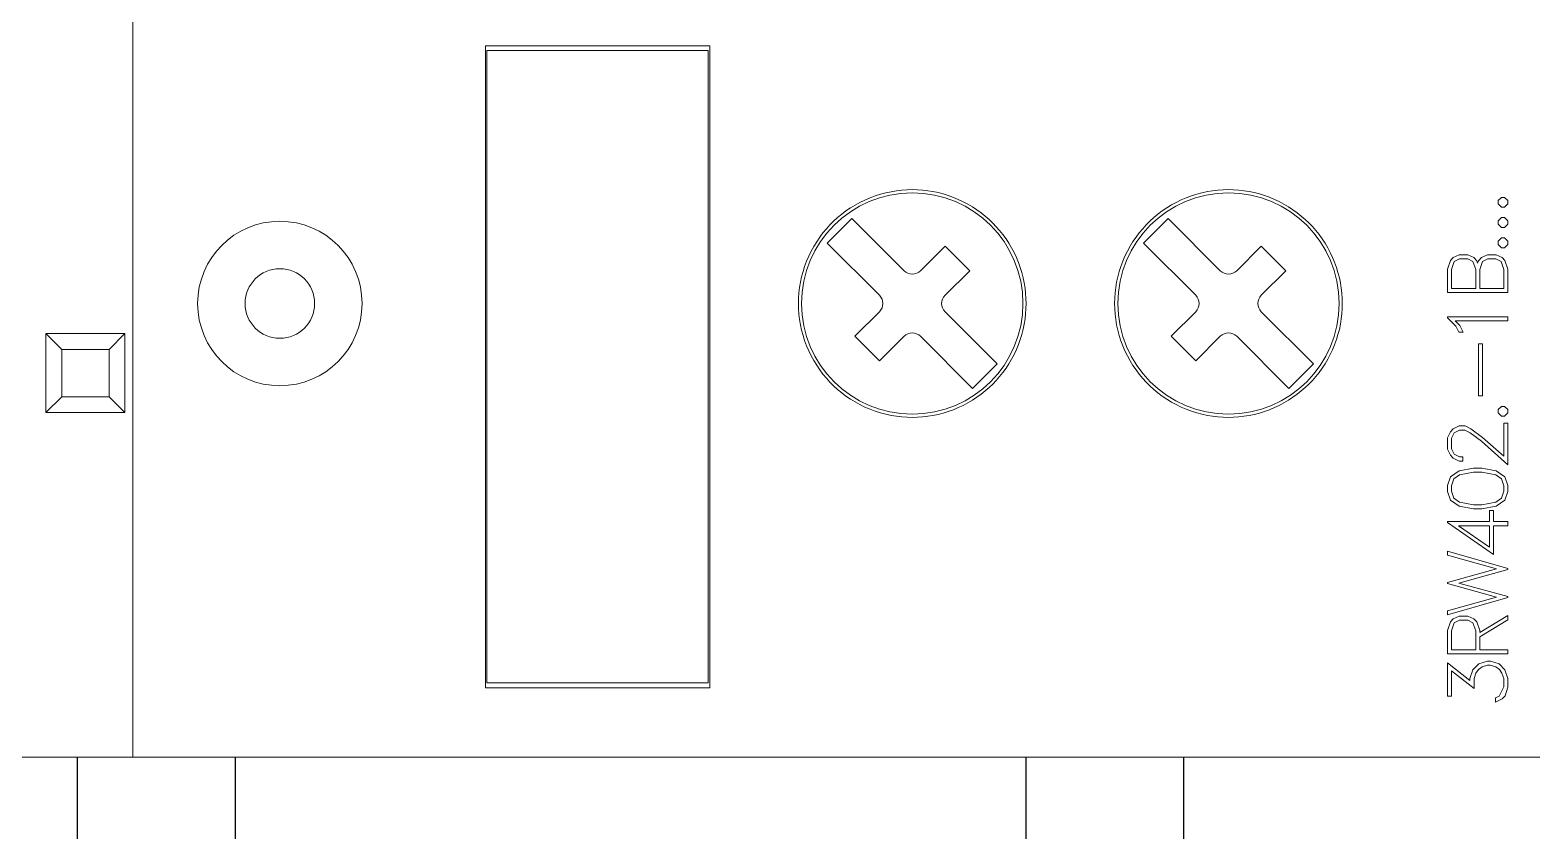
# Model space of a CAD drawing. Header units: millimetres. Extents: x 0 to 69574, y -5 to 41746.
# Drawn here: x 39200.18 to 39247.68, y 16277.91 to 16303.24 of the extents above; entities that cross this region are included whole.
import ezdxf

# ---------------------------------------------------------------- set-up
doc = ezdxf.new("R2010")
doc.units = ezdxf.units.MM
doc.set_wipeout_variables(frame=1)
doc.layers.add('000-PI-Oprema', color=30, linetype='Continuous', lineweight=5)
doc.layers.add('004-PI-DIN Šina', color=3, linetype='Continuous')

# ---------------------------------------------------------------- blocks, each defined once
blk = doc.blocks.new('*U581')
at = {"layer": '004-PI-DIN Šina'}
blk.add_lwpolyline([(220, -17.5), (220, 17.5), (0, 17.5), (0, -17.5)], close=True, dxfattribs=at)
for points in [[(0, 12.5), (220, 12.5)], [(0, -12.5), (220, -12.5)]]:
    blk.add_lwpolyline(points, dxfattribs=at)
blk = doc.blocks.new('3RW4026-1BB14')
blk.add_wipeout([(45618.425, 37573.123), (45663.225, 37573.123), (45663.225, 37448.123), (45618.425, 37448.123)]).dxf.layer = '000-PI-Oprema'
at = {"layer": '000-PI-Oprema'}
for p, q in [((45618.425, 37448.123), (45618.425, 37542.623)), ((45629.825, 37528.623), (45629.325, 37529.123)), ((45629.325, 37529.123), (45631.825, 37529.123)), ((45629.325, 37526.623), (45629.325, 37529.123)), ((45631.325, 37528.623), (45631.825, 37529.123)), ((45631.825, 37526.623), (45631.825, 37529.123)), ((45629.825, 37528.623), (45631.325, 37528.623)), ((45629.825, 37527.123), (45629.825, 37528.623)), ((45631.325, 37527.123), (45631.325, 37528.623)), ((45629.325, 37526.623), (45629.825, 37527.123)), ((45629.825, 37527.123), (45631.325, 37527.123)), ((45631.825, 37526.623), (45631.325, 37527.123)), ((45618.425, 37526.373), (45663.225, 37526.373)), ((45629.325, 37526.623), (45631.825, 37526.623)), ((45620.625, 37515.223), (45640.925, 37515.223)), ((45620.625, 37508.123), (45620.625, 37515.223)), ((45620.775, 37515.173), (45640.775, 37515.173)), ((45620.775, 37508.173), (45620.775, 37515.173)), ((45640.775, 37508.173), (45640.775, 37515.173)), ((45640.925, 37508.123), (45640.925, 37515.223)), ((45620.625, 37508.123), (45640.925, 37508.123)), ((45620.775, 37508.173), (45640.775, 37508.173)), ((45631.935, 37505.224), (45632.103, 37505.26)), ((45632.103, 37505.26), (45632.273, 37505.288)), ((45632.273, 37505.288), (45632.441, 37505.308)), ((45632.441, 37505.308), (45632.609, 37505.319)), ((45632.609, 37505.319), (45632.775, 37505.323)), ((45632.94, 37505.319), (45632.775, 37505.323)), ((45633.108, 37505.308), (45632.94, 37505.319)), ((45633.276, 37505.288), (45633.108, 37505.308)), ((45633.446, 37505.26), (45633.276, 37505.288)), ((45633.614, 37505.224), (45633.446, 37505.26)), ((45630.82, 37504.746), (45630.968, 37504.837)), ((45630.968, 37504.837), (45631.12, 37504.921)), ((45631.12, 37504.921), (45631.277, 37504.997)), ((45631.277, 37504.997), (45631.437, 37505.066)), ((45631.437, 37505.066), (45631.601, 37505.127)), ((45631.601, 37505.127), (45631.767, 37505.179)), ((45631.767, 37505.179), (45631.935, 37505.224)), ((45633.782, 37505.179), (45633.614, 37505.224)), ((45633.948, 37505.127), (45633.782, 37505.179)), ((45634.112, 37505.066), (45633.948, 37505.127)), ((45634.272, 37504.997), (45634.112, 37505.066)), ((45634.429, 37504.921), (45634.272, 37504.997)), ((45634.581, 37504.837), (45634.429, 37504.921)), ((45634.729, 37504.746), (45634.581, 37504.837)), ((45630.171, 37504.21), (45630.288, 37504.326)), ((45630.288, 37504.326), (45630.411, 37504.439)), ((45630.411, 37504.439), (45630.541, 37504.547)), ((45630.541, 37504.547), (45630.678, 37504.65)), ((45630.678, 37504.65), (45630.82, 37504.746)), ((45633.034, 37502.76), (45634.684, 37504.41)), ((45635.462, 37503.632), (45634.684, 37504.41)), ((45634.871, 37504.65), (45634.729, 37504.746)), ((45635.008, 37504.547), (45634.871, 37504.65)), ((45635.138, 37504.439), (45635.008, 37504.547)), ((45635.261, 37504.326), (45635.138, 37504.439)), ((45635.378, 37504.21), (45635.261, 37504.326)), ((45629.848, 37503.82), (45629.951, 37503.956)), ((45629.951, 37503.956), (45630.059, 37504.086)), ((45630.059, 37504.086), (45630.171, 37504.21)), ((45635.49, 37504.086), (45635.378, 37504.21)), ((45635.598, 37503.956), (45635.49, 37504.086)), ((45635.701, 37503.82), (45635.598, 37503.956)), ((45629.501, 37503.221), (45629.577, 37503.378)), ((45629.577, 37503.378), (45629.661, 37503.53)), ((45629.661, 37503.53), (45629.751, 37503.678)), ((45629.751, 37503.678), (45629.848, 37503.82)), ((45630.96, 37502.76), (45631.737, 37503.538)), ((45632.515, 37502.76), (45631.737, 37503.538)), ((45633.812, 37501.983), (45635.462, 37503.632)), ((45635.798, 37503.678), (45635.701, 37503.82)), ((45635.888, 37503.53), (45635.798, 37503.678)), ((45635.972, 37503.378), (45635.888, 37503.53)), ((45636.048, 37503.221), (45635.972, 37503.378)), ((45629.318, 37502.731), (45629.371, 37502.897)), ((45629.371, 37502.897), (45629.432, 37503.06)), ((45629.432, 37503.06), (45629.501, 37503.221)), ((45636.117, 37503.06), (45636.048, 37503.221)), ((45636.178, 37502.897), (45636.117, 37503.06)), ((45636.231, 37502.731), (45636.178, 37502.897)), ((45629.238, 37502.394), (45629.274, 37502.563)), ((45629.274, 37502.563), (45629.318, 37502.731)), ((45631.737, 37501.983), (45630.96, 37502.76)), ((45636.275, 37502.563), (45636.231, 37502.731)), ((45636.311, 37502.394), (45636.275, 37502.563)), ((45629.178, 37501.889), (45629.19, 37502.056)), ((45629.19, 37502.056), (45629.21, 37502.225)), ((45629.21, 37502.225), (45629.238, 37502.394)), ((45636.339, 37502.225), (45636.311, 37502.394)), ((45636.359, 37502.056), (45636.339, 37502.225)), ((45636.371, 37501.889), (45636.359, 37502.056)), ((45629.175, 37501.723), (45629.178, 37501.889)), ((45629.178, 37501.563), (45629.175, 37501.723)), ((45629.189, 37501.4), (45629.178, 37501.563)), ((45630.088, 37499.814), (45631.737, 37501.464)), ((45634.589, 37500.686), (45633.812, 37501.464)), ((45636.36, 37501.4), (45636.371, 37501.563)), ((45636.375, 37501.723), (45636.371, 37501.889)), ((45636.371, 37501.563), (45636.375, 37501.723)), ((45629.208, 37501.236), (45629.189, 37501.4)), ((45629.234, 37501.072), (45629.208, 37501.236)), ((45629.268, 37500.908), (45629.234, 37501.072)), ((45636.281, 37500.908), (45636.315, 37501.072)), ((45636.315, 37501.072), (45636.341, 37501.236)), ((45636.341, 37501.236), (45636.36, 37501.4)), ((45629.31, 37500.745), (45629.268, 37500.908)), ((45629.36, 37500.584), (45629.31, 37500.745)), ((45629.417, 37500.424), (45629.36, 37500.584)), ((45630.865, 37499.036), (45632.515, 37500.686)), ((45633.812, 37499.908), (45633.034, 37500.686)), ((45633.812, 37499.908), (45634.589, 37500.686)), ((45636.132, 37500.424), (45636.189, 37500.584)), ((45636.189, 37500.584), (45636.239, 37500.745)), ((45636.239, 37500.745), (45636.281, 37500.908)), ((45629.482, 37500.268), (45629.417, 37500.424)), ((45629.554, 37500.115), (45629.482, 37500.268)), ((45629.633, 37499.965), (45629.554, 37500.115)), ((45635.916, 37499.965), (45635.995, 37500.115)), ((45635.995, 37500.115), (45636.067, 37500.268)), ((45636.067, 37500.268), (45636.132, 37500.424)), ((45629.719, 37499.82), (45629.633, 37499.965)), ((45629.81, 37499.68), (45629.719, 37499.82)), ((45629.908, 37499.546), (45629.81, 37499.68)), ((45630.865, 37499.036), (45630.088, 37499.814)), ((45635.641, 37499.546), (45635.739, 37499.68)), ((45635.739, 37499.68), (45635.83, 37499.82)), ((45635.83, 37499.82), (45635.916, 37499.965)), ((45630.011, 37499.417), (45629.908, 37499.546)), ((45630.118, 37499.294), (45630.011, 37499.417)), ((45630.229, 37499.178), (45630.118, 37499.294)), ((45630.345, 37499.067), (45630.229, 37499.178)), ((45635.204, 37499.067), (45635.32, 37499.178)), ((45635.32, 37499.178), (45635.431, 37499.294)), ((45635.431, 37499.294), (45635.538, 37499.417)), ((45635.538, 37499.417), (45635.641, 37499.546)), ((45630.468, 37498.96), (45630.345, 37499.067)), ((45630.596, 37498.857), (45630.468, 37498.96)), ((45630.731, 37498.759), (45630.596, 37498.857)), ((45630.871, 37498.668), (45630.731, 37498.759)), ((45631.016, 37498.582), (45630.871, 37498.668)), ((45634.533, 37498.582), (45634.678, 37498.668)), ((45634.678, 37498.668), (45634.818, 37498.759)), ((45634.818, 37498.759), (45634.953, 37498.857)), ((45634.953, 37498.857), (45635.081, 37498.96)), ((45635.081, 37498.96), (45635.204, 37499.067)), ((45631.166, 37498.503), (45631.016, 37498.582)), ((45631.319, 37498.431), (45631.166, 37498.503)), ((45631.475, 37498.366), (45631.319, 37498.431)), ((45631.635, 37498.309), (45631.475, 37498.366)), ((45631.796, 37498.259), (45631.635, 37498.309)), ((45631.959, 37498.217), (45631.796, 37498.259)), ((45632.123, 37498.183), (45631.959, 37498.217)), ((45632.287, 37498.156), (45632.123, 37498.183)), ((45632.451, 37498.138), (45632.287, 37498.156)), ((45632.614, 37498.127), (45632.451, 37498.138)), ((45632.935, 37498.127), (45633.098, 37498.138)), ((45633.098, 37498.138), (45633.262, 37498.156)), ((45633.262, 37498.156), (45633.426, 37498.183)), ((45633.426, 37498.183), (45633.59, 37498.217)), ((45633.59, 37498.217), (45633.753, 37498.259)), ((45633.753, 37498.259), (45633.914, 37498.309)), ((45633.914, 37498.309), (45634.074, 37498.366)), ((45634.074, 37498.366), (45634.23, 37498.431)), ((45634.23, 37498.431), (45634.384, 37498.503)), ((45634.384, 37498.503), (45634.533, 37498.582)), ((45632.775, 37498.123), (45632.614, 37498.127)), ((45632.775, 37498.123), (45632.935, 37498.127)), ((45632.102, 37495.26), (45632.272, 37495.288)), ((45632.272, 37495.288), (45632.441, 37495.308)), ((45632.441, 37495.308), (45632.609, 37495.319)), ((45632.609, 37495.319), (45632.775, 37495.323)), ((45632.94, 37495.319), (45632.775, 37495.323)), ((45633.108, 37495.308), (45632.94, 37495.319)), ((45633.277, 37495.288), (45633.108, 37495.308)), ((45633.447, 37495.26), (45633.277, 37495.288)), ((45630.817, 37494.745), (45630.965, 37494.835)), ((45630.965, 37494.835), (45631.117, 37494.919)), ((45631.117, 37494.919), (45631.274, 37494.996)), ((45631.274, 37494.996), (45631.435, 37495.065)), ((45631.435, 37495.065), (45631.599, 37495.126)), ((45631.599, 37495.126), (45631.765, 37495.179)), ((45631.765, 37495.179), (45631.933, 37495.223)), ((45631.933, 37495.223), (45632.102, 37495.26)), ((45633.616, 37495.223), (45633.447, 37495.26)), ((45633.784, 37495.179), (45633.616, 37495.223)), ((45633.95, 37495.126), (45633.784, 37495.179)), ((45634.114, 37495.065), (45633.95, 37495.126)), ((45634.275, 37494.996), (45634.114, 37495.065)), ((45634.432, 37494.919), (45634.275, 37494.996)), ((45634.584, 37494.835), (45634.432, 37494.919)), ((45634.732, 37494.745), (45634.584, 37494.835)), ((45630.285, 37494.324), (45630.408, 37494.436)), ((45630.408, 37494.436), (45630.538, 37494.544)), ((45630.538, 37494.544), (45630.675, 37494.647)), ((45630.675, 37494.647), (45630.817, 37494.745)), ((45633.034, 37492.76), (45634.684, 37494.41)), ((45635.462, 37493.632), (45634.684, 37494.41)), ((45634.874, 37494.647), (45634.732, 37494.745)), ((45635.011, 37494.544), (45634.874, 37494.647)), ((45635.141, 37494.436), (45635.011, 37494.544)), ((45635.264, 37494.324), (45635.141, 37494.436)), ((45629.846, 37493.817), (45629.948, 37493.953)), ((45629.948, 37493.953), (45630.056, 37494.083)), ((45630.056, 37494.083), (45630.169, 37494.207)), ((45630.169, 37494.207), (45630.285, 37494.324)), ((45635.38, 37494.207), (45635.264, 37494.324)), ((45635.493, 37494.083), (45635.38, 37494.207)), ((45635.601, 37493.953), (45635.493, 37494.083)), ((45635.703, 37493.817), (45635.601, 37493.953)), ((45629.576, 37493.374), (45629.659, 37493.527)), ((45629.659, 37493.527), (45629.749, 37493.674)), ((45629.749, 37493.674), (45629.846, 37493.817)), ((45630.96, 37492.76), (45631.737, 37493.538)), ((45632.515, 37492.76), (45631.737, 37493.538)), ((45633.812, 37491.983), (45635.462, 37493.632)), ((45635.8, 37493.674), (45635.703, 37493.817)), ((45635.89, 37493.527), (45635.8, 37493.674)), ((45635.974, 37493.374), (45635.89, 37493.527)), ((45629.37, 37492.894), (45629.431, 37493.057)), ((45629.431, 37493.057), (45629.499, 37493.218)), ((45629.499, 37493.218), (45629.576, 37493.374)), ((45636.05, 37493.218), (45635.974, 37493.374)), ((45636.118, 37493.057), (45636.05, 37493.218)), ((45636.179, 37492.894), (45636.118, 37493.057)), ((45629.237, 37492.392), (45629.273, 37492.561)), ((45629.273, 37492.561), (45629.318, 37492.728)), ((45629.318, 37492.728), (45629.37, 37492.894)), ((45631.737, 37491.983), (45630.96, 37492.76)), ((45636.231, 37492.728), (45636.179, 37492.894)), ((45636.276, 37492.561), (45636.231, 37492.728)), ((45636.312, 37492.392), (45636.276, 37492.561)), ((45629.178, 37491.888), (45629.19, 37492.055)), ((45629.19, 37492.055), (45629.21, 37492.224)), ((45629.21, 37492.224), (45629.237, 37492.392)), ((45636.34, 37492.224), (45636.312, 37492.392)), ((45636.359, 37492.055), (45636.34, 37492.224)), ((45636.371, 37491.888), (45636.359, 37492.055)), ((45629.175, 37491.723), (45629.178, 37491.888)), ((45629.178, 37491.563), (45629.175, 37491.723)), ((45629.189, 37491.401), (45629.178, 37491.563)), ((45636.36, 37491.401), (45636.371, 37491.563)), ((45636.375, 37491.723), (45636.371, 37491.888)), ((45636.371, 37491.563), (45636.375, 37491.723)), ((45629.208, 37491.237), (45629.189, 37491.401)), ((45629.234, 37491.073), (45629.208, 37491.237)), ((45629.268, 37490.91), (45629.234, 37491.073)), ((45630.088, 37489.814), (45631.737, 37491.464)), ((45634.589, 37490.686), (45633.812, 37491.464)), ((45636.281, 37490.91), (45636.315, 37491.073)), ((45636.315, 37491.073), (45636.342, 37491.237)), ((45636.342, 37491.237), (45636.36, 37491.401)), ((45629.309, 37490.747), (45629.268, 37490.91)), ((45629.359, 37490.586), (45629.309, 37490.747)), ((45629.416, 37490.427), (45629.359, 37490.586)), ((45630.865, 37489.036), (45632.515, 37490.686)), ((45633.812, 37489.908), (45633.034, 37490.686)), ((45633.812, 37489.908), (45634.589, 37490.686)), ((45636.133, 37490.427), (45636.19, 37490.586)), ((45636.19, 37490.586), (45636.24, 37490.747)), ((45636.24, 37490.747), (45636.281, 37490.91)), ((45629.481, 37490.271), (45629.416, 37490.427)), ((45629.552, 37490.118), (45629.481, 37490.271)), ((45629.631, 37489.969), (45629.552, 37490.118)), ((45635.918, 37489.969), (45635.997, 37490.118)), ((45635.997, 37490.118), (45636.068, 37490.271)), ((45636.068, 37490.271), (45636.133, 37490.427)), ((45629.717, 37489.824), (45629.631, 37489.969)), ((45629.808, 37489.684), (45629.717, 37489.824)), ((45629.905, 37489.549), (45629.808, 37489.684)), ((45630.865, 37489.036), (45630.088, 37489.814)), ((45635.644, 37489.549), (45635.741, 37489.684)), ((45635.741, 37489.684), (45635.833, 37489.824)), ((45635.833, 37489.824), (45635.918, 37489.969)), ((45630.008, 37489.42), (45629.905, 37489.549)), ((45630.115, 37489.297), (45630.008, 37489.42)), ((45630.226, 37489.181), (45630.115, 37489.297)), ((45630.342, 37489.07), (45630.226, 37489.181)), ((45635.207, 37489.07), (45635.323, 37489.181)), ((45635.323, 37489.181), (45635.434, 37489.297)), ((45635.434, 37489.297), (45635.541, 37489.42)), ((45635.541, 37489.42), (45635.644, 37489.549)), ((45630.464, 37488.963), (45630.342, 37489.07)), ((45630.593, 37488.86), (45630.464, 37488.963)), ((45630.727, 37488.762), (45630.593, 37488.86)), ((45630.867, 37488.67), (45630.727, 37488.762)), ((45631.012, 37488.584), (45630.867, 37488.67)), ((45634.537, 37488.584), (45634.682, 37488.67)), ((45634.682, 37488.67), (45634.822, 37488.762)), ((45634.822, 37488.762), (45634.956, 37488.86)), ((45634.956, 37488.86), (45635.085, 37488.963)), ((45635.085, 37488.963), (45635.207, 37489.07)), ((45631.162, 37488.505), (45631.012, 37488.584)), ((45631.315, 37488.432), (45631.162, 37488.505)), ((45631.472, 37488.367), (45631.315, 37488.432)), ((45631.632, 37488.31), (45631.472, 37488.367)), ((45631.793, 37488.26), (45631.632, 37488.31)), ((45631.957, 37488.217), (45631.793, 37488.26)), ((45632.121, 37488.183), (45631.957, 37488.217)), ((45632.286, 37488.157), (45632.121, 37488.183)), ((45632.45, 37488.138), (45632.286, 37488.157)), ((45633.099, 37488.138), (45633.263, 37488.157)), ((45633.263, 37488.157), (45633.428, 37488.183)), ((45633.428, 37488.183), (45633.592, 37488.217)), ((45633.592, 37488.217), (45633.756, 37488.26)), ((45633.756, 37488.26), (45633.917, 37488.31)), ((45633.917, 37488.31), (45634.077, 37488.367)), ((45634.077, 37488.367), (45634.234, 37488.432)), ((45634.234, 37488.432), (45634.387, 37488.505)), ((45634.387, 37488.505), (45634.537, 37488.584)), ((45632.613, 37488.127), (45632.45, 37488.138)), ((45632.775, 37488.123), (45632.613, 37488.127)), ((45632.775, 37488.123), (45632.936, 37488.127)), ((45632.936, 37488.127), (45633.099, 37488.138)), ((45620.357, 37484.798), (45621.408, 37484.798)), ((45620.357, 37484.671), (45620.357, 37484.798)), ((45620.357, 37484.671), (45621.157, 37484.671)), ((45620.605, 37483.956), (45621.157, 37484.671)), ((45620.848, 37484.086), (45621.408, 37484.798)), ((45621.697, 37484.798), (45622.431, 37484.798)), ((45621.697, 37482.887), (45621.697, 37484.798)), ((45621.825, 37484.671), (45622.425, 37484.671)), ((45621.825, 37483.906), (45621.825, 37484.671)), ((45622.68, 37484.583), (45622.425, 37484.671)), ((45622.705, 37484.706), (45622.431, 37484.798)), ((45622.764, 37484.418), (45622.68, 37484.583)), ((45622.801, 37484.613), (45622.705, 37484.706)), ((45622.764, 37484.159), (45622.764, 37484.418)), ((45622.892, 37484.427), (45622.801, 37484.613)), ((45622.892, 37484.15), (45622.892, 37484.427)), ((45623.476, 37482.887), (45622.927, 37484.798)), ((45622.927, 37484.798), (45623.06, 37484.798)), ((45623.491, 37483.249), (45623.06, 37484.798)), ((45623.491, 37483.249), (45623.921, 37484.798)), ((45623.506, 37482.887), (45623.936, 37484.436)), ((45623.921, 37484.798), (45623.952, 37484.798)), ((45624.367, 37482.887), (45623.936, 37484.436)), ((45624.383, 37483.249), (45623.952, 37484.798)), ((45624.383, 37483.249), (45624.813, 37484.798)), ((45624.398, 37482.887), (45624.945, 37484.798)), ((45624.813, 37484.798), (45624.945, 37484.798)), ((45624.835, 37483.342), (45625.846, 37484.798)), ((45625.066, 37483.47), (45625.749, 37484.452)), ((45625.749, 37483.47), (45625.749, 37484.452)), ((45625.846, 37484.798), (45625.877, 37484.798)), ((45625.877, 37483.47), (45625.877, 37484.798)), ((45626.28, 37483.979), (45626.369, 37484.429)), ((45626.369, 37484.429), (45626.555, 37484.706)), ((45626.407, 37483.975), (45626.497, 37484.416)), ((45626.497, 37484.416), (45626.617, 37484.597)), ((45626.555, 37484.706), (45626.833, 37484.798)), ((45626.617, 37484.597), (45626.838, 37484.671)), ((45626.833, 37484.798), (45627.017, 37484.798)), ((45626.838, 37484.671), (45627.012, 37484.671)), ((45627.232, 37484.597), (45627.012, 37484.671)), ((45627.294, 37484.706), (45627.017, 37484.798)), ((45627.352, 37484.416), (45627.232, 37484.597)), ((45627.481, 37484.429), (45627.294, 37484.706)), ((45627.442, 37483.975), (45627.352, 37484.416)), ((45627.57, 37483.979), (45627.481, 37484.429)), ((45627.792, 37484.428), (45627.883, 37484.615)), ((45627.792, 37484.314), (45627.792, 37484.428)), ((45627.883, 37484.615), (45627.977, 37484.707)), ((45627.921, 37484.418), (45628.006, 37484.586)), ((45627.921, 37484.314), (45627.921, 37484.418)), ((45627.977, 37484.707), (45628.164, 37484.798)), ((45628.006, 37484.586), (45628.174, 37484.671)), ((45628.164, 37484.798), (45628.531, 37484.798)), ((45628.174, 37484.671), (45628.52, 37484.671)), ((45628.689, 37484.586), (45628.52, 37484.671)), ((45628.716, 37484.706), (45628.531, 37484.798)), ((45628.772, 37484.418), (45628.689, 37484.586)), ((45628.811, 37484.613), (45628.716, 37484.706)), ((45628.772, 37484.25), (45628.772, 37484.418)), ((45628.903, 37484.426), (45628.811, 37484.613)), ((45628.903, 37484.237), (45628.903, 37484.426)), ((45631.869, 37484.434), (45632.055, 37484.529)), ((45631.869, 37484.3), (45631.869, 37484.434)), ((45631.869, 37484.3), (45632.08, 37484.404)), ((45632.055, 37484.529), (45632.326, 37484.798)), ((45632.08, 37484.404), (45632.226, 37484.551)), ((45632.226, 37482.887), (45632.226, 37484.551)), ((45632.326, 37484.798), (45632.353, 37484.798)), ((45632.353, 37482.887), (45632.353, 37484.798)), ((45633.123, 37484.798), (45633.856, 37484.798)), ((45633.123, 37482.887), (45633.123, 37484.798)), ((45633.25, 37484.671), (45633.85, 37484.671)), ((45633.25, 37483.906), (45633.25, 37484.671)), ((45634.105, 37484.583), (45633.85, 37484.671)), ((45634.13, 37484.706), (45633.856, 37484.798)), ((45634.19, 37484.418), (45634.105, 37484.583)), ((45634.227, 37484.613), (45634.13, 37484.706)), ((45634.19, 37484.159), (45634.19, 37484.418)), ((45634.317, 37484.427), (45634.227, 37484.613)), ((45634.317, 37484.15), (45634.317, 37484.427)), ((45620.605, 37483.956), (45620.911, 37483.956)), ((45620.848, 37484.086), (45620.916, 37484.086)), ((45621.082, 37483.898), (45620.911, 37483.956)), ((45621.191, 37483.994), (45620.916, 37484.086)), ((45621.201, 37483.819), (45621.082, 37483.898)), ((45621.378, 37483.808), (45621.191, 37483.994)), ((45621.825, 37483.906), (45622.425, 37483.906)), ((45622.425, 37483.906), (45622.68, 37483.994)), ((45622.68, 37483.994), (45622.764, 37484.159)), ((45622.704, 37483.871), (45622.801, 37483.964)), ((45622.801, 37483.964), (45622.892, 37484.15)), ((45626.28, 37483.706), (45626.28, 37483.979)), ((45626.407, 37483.713), (45626.407, 37483.975)), ((45627.442, 37483.713), (45627.442, 37483.975)), ((45627.57, 37483.706), (45627.57, 37483.979)), ((45627.792, 37484.314), (45627.921, 37484.314)), ((45628.421, 37483.723), (45628.686, 37484.076)), ((45628.541, 37483.695), (45628.811, 37484.054)), ((45628.686, 37484.076), (45628.772, 37484.25)), ((45628.811, 37484.054), (45628.903, 37484.237)), ((45633.25, 37483.906), (45633.85, 37483.906)), ((45633.85, 37483.906), (45634.105, 37483.994)), ((45634.105, 37483.994), (45634.19, 37484.159)), ((45634.129, 37483.87), (45634.226, 37483.963)), ((45634.226, 37483.963), (45634.317, 37484.15)), ((45621.281, 37483.698), (45621.201, 37483.819)), ((45621.339, 37483.528), (45621.281, 37483.698)), ((45621.281, 37483.272), (45621.339, 37483.444)), ((45621.339, 37483.444), (45621.339, 37483.528)), ((45621.468, 37483.533), (45621.378, 37483.808)), ((45621.378, 37483.164), (45621.468, 37483.439)), ((45621.468, 37483.439), (45621.468, 37483.533)), ((45621.825, 37483.779), (45622.236, 37483.779)), ((45621.825, 37482.887), (45621.825, 37483.779)), ((45622.77, 37482.887), (45622.236, 37483.779)), ((45622.908, 37482.887), (45622.374, 37483.779)), ((45622.374, 37483.779), (45622.43, 37483.779)), ((45622.43, 37483.779), (45622.704, 37483.871)), ((45625.066, 37483.47), (45625.749, 37483.47)), ((45625.877, 37483.47), (45626.234, 37483.47)), ((45626.234, 37483.342), (45626.234, 37483.47)), ((45626.369, 37483.256), (45626.28, 37483.706)), ((45626.497, 37483.272), (45626.407, 37483.713)), ((45627.352, 37483.272), (45627.442, 37483.713)), ((45627.481, 37483.256), (45627.57, 37483.706)), ((45627.677, 37482.887), (45628.421, 37483.723)), ((45627.947, 37483.015), (45628.541, 37483.695)), ((45629.856, 37483.815), (45631.502, 37483.815)), ((45629.856, 37483.688), (45629.856, 37483.815)), ((45629.856, 37483.688), (45631.502, 37483.688)), ((45631.502, 37483.688), (45631.502, 37483.815)), ((45633.25, 37483.779), (45633.85, 37483.779)), ((45633.25, 37483.015), (45633.25, 37483.779)), ((45634.105, 37483.692), (45633.85, 37483.779)), ((45634.05, 37483.844), (45634.129, 37483.87)), ((45634.129, 37483.817), (45634.05, 37483.844)), ((45634.19, 37483.526), (45634.105, 37483.692)), ((45634.226, 37483.722), (45634.129, 37483.817)), ((45634.19, 37483.268), (45634.19, 37483.526)), ((45634.317, 37483.536), (45634.226, 37483.722)), ((45634.317, 37483.259), (45634.317, 37483.536)), ((45620.272, 37483.072), (45620.167, 37483.282)), ((45620.167, 37483.282), (45620.301, 37483.282)), ((45620.369, 37482.978), (45620.272, 37483.072)), ((45620.362, 37483.158), (45620.301, 37483.282)), ((45620.651, 37483.015), (45620.362, 37483.158)), ((45620.644, 37482.887), (45620.369, 37482.978)), ((45620.651, 37483.015), (45620.911, 37483.015)), ((45620.911, 37483.015), (45621.082, 37483.074)), ((45620.916, 37482.887), (45621.191, 37482.979)), ((45621.082, 37483.074), (45621.201, 37483.153)), ((45621.191, 37482.979), (45621.378, 37483.164)), ((45621.201, 37483.153), (45621.281, 37483.272)), ((45624.835, 37483.342), (45625.749, 37483.342)), ((45625.749, 37482.887), (45625.749, 37483.342)), ((45625.877, 37483.342), (45626.234, 37483.342)), ((45625.877, 37482.887), (45625.877, 37483.342)), ((45626.555, 37482.979), (45626.369, 37483.256)), ((45626.617, 37483.091), (45626.497, 37483.272)), ((45626.833, 37482.887), (45626.555, 37482.979)), ((45626.838, 37483.017), (45626.617, 37483.091)), ((45626.838, 37483.017), (45627.012, 37483.017)), ((45627.012, 37483.017), (45627.232, 37483.091)), ((45627.017, 37482.887), (45627.294, 37482.979)), ((45627.232, 37483.091), (45627.352, 37483.272)), ((45627.294, 37482.979), (45627.481, 37483.256)), ((45627.947, 37483.015), (45628.991, 37483.015)), ((45628.991, 37482.887), (45628.991, 37483.015)), ((45629.214, 37483.094), (45629.316, 37483.197)), ((45629.214, 37482.99), (45629.214, 37483.094)), ((45629.316, 37482.887), (45629.214, 37482.99)), ((45629.316, 37483.197), (45629.421, 37483.197)), ((45629.523, 37483.094), (45629.421, 37483.197)), ((45629.421, 37482.887), (45629.523, 37482.99)), ((45629.523, 37482.99), (45629.523, 37483.094)), ((45633.25, 37483.015), (45633.85, 37483.015)), ((45633.85, 37483.015), (45634.105, 37483.102)), ((45633.856, 37482.887), (45634.13, 37482.979)), ((45634.105, 37483.102), (45634.19, 37483.268)), ((45634.13, 37482.979), (45634.227, 37483.073)), ((45634.227, 37483.073), (45634.317, 37483.259)), ((45634.539, 37483.094), (45634.641, 37483.197)), ((45634.539, 37482.99), (45634.539, 37483.094)), ((45634.641, 37482.887), (45634.539, 37482.99)), ((45634.641, 37483.197), (45634.746, 37483.197)), ((45634.848, 37483.094), (45634.746, 37483.197)), ((45634.746, 37482.887), (45634.848, 37482.99)), ((45634.848, 37482.99), (45634.848, 37483.094)), ((45635.181, 37483.094), (45635.283, 37483.197)), ((45635.181, 37482.99), (45635.181, 37483.094)), ((45635.283, 37482.887), (45635.181, 37482.99)), ((45635.283, 37483.197), (45635.388, 37483.197)), ((45635.49, 37483.094), (45635.388, 37483.197)), ((45635.388, 37482.887), (45635.49, 37482.99)), ((45635.49, 37482.99), (45635.49, 37483.094)), ((45635.823, 37483.094), (45635.925, 37483.197)), ((45635.823, 37482.99), (45635.823, 37483.094)), ((45635.925, 37482.887), (45635.823, 37482.99)), ((45635.925, 37483.197), (45636.03, 37483.197)), ((45636.132, 37483.094), (45636.03, 37483.197)), ((45636.03, 37482.887), (45636.132, 37482.99)), ((45636.132, 37482.99), (45636.132, 37483.094)), ((45620.644, 37482.887), (45620.916, 37482.887)), ((45621.697, 37482.887), (45621.825, 37482.887)), ((45622.77, 37482.887), (45622.908, 37482.887)), ((45623.476, 37482.887), (45623.506, 37482.887)), ((45624.367, 37482.887), (45624.398, 37482.887)), ((45625.749, 37482.887), (45625.877, 37482.887)), ((45626.833, 37482.887), (45627.017, 37482.887)), ((45627.677, 37482.887), (45628.991, 37482.887)), ((45629.316, 37482.887), (45629.421, 37482.887)), ((45632.226, 37482.887), (45632.353, 37482.887)), ((45633.123, 37482.887), (45633.856, 37482.887)), ((45634.641, 37482.887), (45634.746, 37482.887)), ((45635.283, 37482.887), (45635.388, 37482.887)), ((45635.925, 37482.887), (45636.03, 37482.887))]:
    blk.add_line(p, q, dxfattribs=at)
for centre, radius in [((45632.775, 37521.723), 2.6), ((45632.775, 37521.723), 1.1), ((45632.775, 37501.723), 3.5), ((45632.775, 37491.723), 3.5)]:
    blk.add_circle(centre, radius, dxfattribs=at)
for centre, start, end in [((45632.775, 37503.02), 225, 315), ((45631.478, 37501.723), 315.0001, 45), ((45634.071, 37501.723), 134.9999, 225), ((45632.775, 37500.427), 45, 135), ((45632.775, 37493.02), 224.9999, 315.0001), ((45631.478, 37491.723), 315, 44.9999), ((45634.071, 37491.723), 135, 225.0001), ((45632.775, 37490.427), 45, 135)]:
    blk.add_arc(centre, 0.367, start, end, dxfattribs=at)

msp = doc.modelspace()

# ---------------------------------------------------------------- block references
at = {"rotation": 270}
msp.add_blockref('*U581', (39219.172, 16439.404), dxfattribs=at)

# ---------------------------------------------------------------- next in the draw order: block references
at = {"layer": '000-PI-Oprema', "rotation": 90}
msp.add_blockref('3RW4026-1BB14', (76729.808, -29338.182), dxfattribs=at)

doc.saveas('drawing.dxf')
